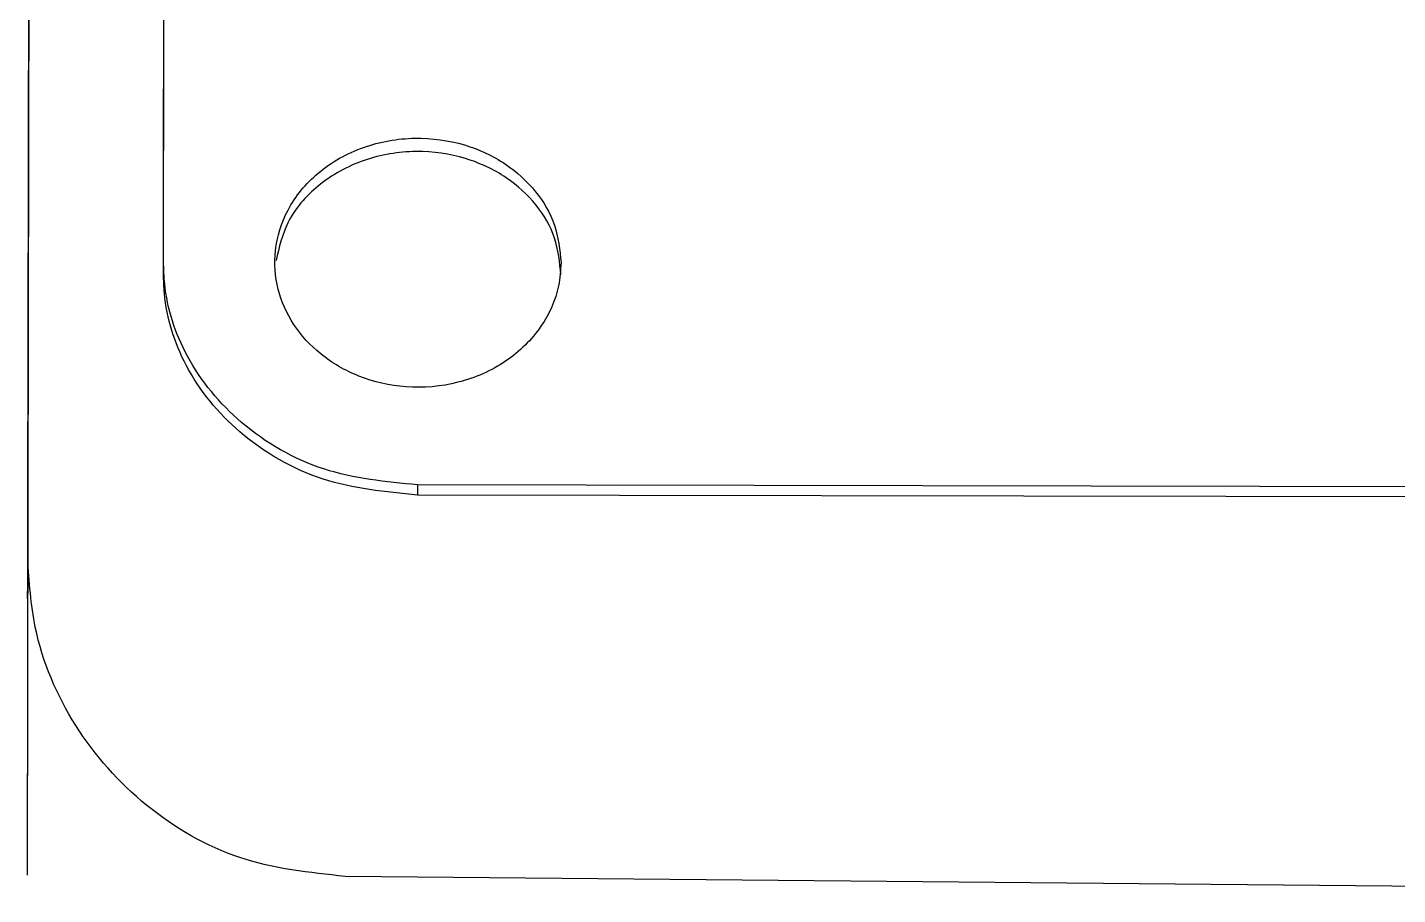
# Model space of a CAD drawing. Header units: millimetres. Extents: x 2301 to 4250, y 838 to 2217.
# Drawn here: x 2700.96 to 2722.51, y 1951.11 to 1964.73 of the extents above; entities that cross this region are included whole.
import ezdxf

# ---------------------------------------------------------------- set-up
doc = ezdxf.new("R2010")
doc.units = ezdxf.units.MM

msp = doc.modelspace()

# ---------------------------------------------------------------- linework, layer by layer
at = {"color": 7, "linetype": 'Continuous', "lineweight": 25}
for p, q in [((2703.101, 1960.86), (2703.102, 1961.051)), ((2707.097, 1957.544), (2707.096, 1957.384)), ((2744.097, 1957.476), (2707.097, 1957.544)), ((2744.096, 1957.317), (2707.096, 1957.384)), ((2736.409, 1951.107), (2705.958, 1951.392))]:
    msp.add_line(p, q, dxfattribs=at)
at = {"color": 7, "linetype": 'Continuous', "lineweight": 25, "flags": 128}
msp.add_lwpolyline([(2700.967, 1956.386), (2700.966, 1955.767), (2700.965, 1955.148), (2700.964, 1954.528), (2700.963, 1953.906), (2700.961, 1953.284), (2700.96, 1952.662), (2700.959, 1952.038), (2700.958, 1951.414)], dxfattribs=at)
at = {"color": 7, "linetype": 'Continuous', "lineweight": 25}
for points in [[(2701.083, 2017.736), (2701.083, 2017.655), (2701.082, 2017.495), (2701.079, 2015.848), (2701.074, 2013.196), (2701.067, 2009.479), (2701.058, 2004.776), (2701.048, 1999.152), (2701.036, 1992.689), (2701.022, 1985.482), (2701.007, 1977.639), (2700.991, 1969.272), (2700.975, 1960.515), (2700.964, 1954.473), (2700.958, 1951.452)], [(2700.966, 1955.758), (2700.971, 1958.344), (2700.981, 1963.517), (2700.995, 1970.975), (2701.008, 1978.098), (2701.021, 1984.787), (2701.032, 1990.964), (2701.043, 1996.554), (2701.052, 2001.492), (2701.06, 2005.714), (2701.067, 2009.178), (2701.072, 2011.82), (2701.075, 2013.687), (2701.076, 2014.203), (2701.077, 2014.462)]]:
    msp.add_open_spline(points, degree=3, dxfattribs=at)
for points, knots in [([(2703.102, 1961.047), (2703.103, 1961.538), (2703.106, 1963.992), (2703.112, 1968.34), (2703.118, 1973.947), (2703.122, 1979.344), (2703.127, 1985.098), (2703.13, 1991.05), (2703.13, 1996.975), (2703.129, 2002.245), (2703.126, 2006.771), (2703.12, 2010.525), (2703.113, 2013.115), (2703.106, 2014.808), (2703.099, 2015.888), (2703.091, 2016.615), (2703.085, 2016.766), (2703.082, 2016.842)], [0, 0, 0, 0, 0.015692, 0.078515, 0.141334, 0.20415, 0.266967, 0.352016, 0.437317, 0.522367, 0.607418, 0.69272, 0.77777, 0.83263, 0.887489, 0.943742, 1, 1, 1, 1]), ([(2703.101, 1960.856), (2703.101, 1961.394), (2703.105, 1964.088), (2703.112, 1969.434), (2703.119, 1976.65), (2703.125, 1983.967), (2703.128, 1990.141), (2703.129, 1995.245), (2703.128, 1999.425), (2703.126, 2003.632), (2703.122, 2007.636), (2703.115, 2011.175), (2703.106, 2013.849), (2703.095, 2015.643), (2703.085, 2015.976), (2703.08, 2016.142)], [0, 0, 0, 0, 0.017379, 0.086966, 0.17585, 0.265018, 0.353899, 0.419464, 0.485029, 0.550594, 0.638845, 0.727377, 0.81563, 0.907817, 1, 1, 1, 1]), ([(2709.352, 1961.036), (2709.332, 1961.236), (2709.291, 1961.636), (2708.97, 1962.178), (2708.482, 1962.623), (2707.823, 1962.926), (2707.042, 1963.032), (2706.229, 1962.888), (2705.516, 1962.491), (2705.031, 1961.905), (2704.824, 1961.249), (2704.87, 1960.615), (2705.124, 1960.045), (2705.565, 1959.565), (2706.178, 1959.212), (2706.93, 1959.042), (2707.746, 1959.112), (2708.503, 1959.444), (2709.06, 1959.99), (2709.321, 1960.562), (2709.344, 1960.914), (2709.352, 1961.036)], [0, 0, 0, 0, 0.046279, 0.092725, 0.141725, 0.195203, 0.253703, 0.315281, 0.376932, 0.43439, 0.485836, 0.533043, 0.57924, 0.627326, 0.679267, 0.736374, 0.797512, 0.859391, 0.918431, 0.971633, 1, 1, 1, 1]), ([(2709.351, 1960.844), (2709.331, 1961.041), (2709.291, 1961.434), (2708.975, 1961.968), (2708.494, 1962.408), (2707.84, 1962.712), (2707.06, 1962.823), (2706.239, 1962.685), (2705.524, 1962.29), (2705.023, 1961.72), (2704.92, 1961.274), (2704.873, 1961.071)], [0, 0, 0, 0, 0.0945636, 0.1894819, 0.2900462, 0.4006216, 0.52239, 0.6514456, 0.7808341, 0.9007344, 1, 1, 1, 1]), ([(2707.096, 1957.384), (2706.591, 1957.433), (2705.579, 1957.532), (2704.279, 1958.285), (2703.411, 1959.339), (2703.119, 1960.261), (2703.104, 1960.754), (2703.101, 1960.856)], [0, 0, 0, 0, 0.254502, 0.509672, 0.741039, 0.946304, 1, 1, 1, 1]), ([(2707.097, 1957.544), (2706.597, 1957.593), (2705.594, 1957.69), (2704.302, 1958.437), (2703.43, 1959.487), (2703.123, 1960.422), (2703.106, 1960.932), (2703.102, 1961.047)], [0, 0, 0, 0, 0.251176, 0.502957, 0.733145, 0.939637, 1, 1, 1, 1]), ([(2705.958, 1951.392), (2705.396, 1951.452), (2704.272, 1951.573), (2702.777, 1952.444), (2701.647, 1953.712), (2701.05, 1955.109), (2700.991, 1956.024), (2700.967, 1956.386)], [0, 0, 0, 0, 0.214435, 0.428838, 0.643997, 0.859437, 1, 1, 1, 1])]:
    msp.add_open_spline(points, degree=3, knots=knots, dxfattribs=at)

doc.saveas('drawing.dxf')
